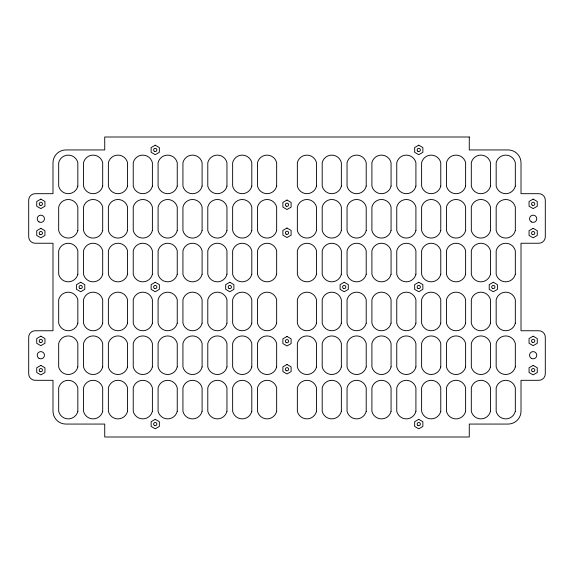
<?xml version="1.0" encoding="UTF-8"?>
<svg xmlns="http://www.w3.org/2000/svg" width="574" height="574" viewBox="0 0 574 574"><rect width="100%" height="100%" fill="white"/><g stroke="black" fill="none" stroke-linecap="round" stroke-linejoin="round"><path stroke-width="0.86" d="M40.84 199.121L36.736 201.488L36.736 206.231L40.84 208.599L44.944 206.231L44.944 201.488L40.84 199.121M155.238 145.193L151.134 147.568L151.134 152.304L155.238 154.679L159.342 152.304L159.342 147.568L155.238 145.193M40.84 228.337L36.736 230.705L36.736 235.448L40.84 237.815L44.944 235.448L44.944 230.705L40.84 228.337M80.683 282.257L76.579 284.632L76.579 289.368L80.683 291.743L84.787 289.368L84.787 284.632L80.683 282.257M40.84 336.185L36.736 338.552L36.736 343.295L40.84 345.663L44.944 343.295L44.944 338.552L40.84 336.185M287 200.032L282.896 202.4L282.896 207.142L287 209.51L291.104 207.142L291.104 202.4L287 200.032M155.238 282.257L151.134 284.632L151.134 289.368L155.238 291.743L159.342 289.368L159.342 284.632L155.238 282.257M418.762 145.193L414.658 147.568L414.658 152.304L418.762 154.679L422.866 152.304L422.866 147.568L418.762 145.193M40.84 365.401L36.736 367.769L36.736 372.512L40.84 374.879L44.944 372.512L44.944 367.769L40.84 365.401M287 228.05L282.896 230.425L282.896 235.161L287 237.536L291.104 235.161L291.104 230.425L287 228.05M229.794 282.257L225.69 284.632L225.69 289.368L229.794 291.743L233.898 289.368L233.898 284.632L229.794 282.257M344.206 282.257L340.102 284.632L340.102 289.368L344.206 291.743L348.31 289.368L348.31 284.632L344.206 282.257M287 336.464L282.896 338.839L282.896 343.575L287 345.95L291.104 343.575L291.104 338.839L287 336.464M533.16 199.121L529.056 201.488L529.056 206.231L533.16 208.599L537.264 206.231L537.264 201.488L533.16 199.121M155.238 419.321L151.134 421.696L151.134 426.432L155.238 428.807L159.342 426.432L159.342 421.696L155.238 419.321M418.762 282.257L414.658 284.632L414.658 289.368L418.762 291.743L422.866 289.368L422.866 284.632L418.762 282.257M287 364.49L282.896 366.858L282.896 371.6L287 373.968L291.104 371.6L291.104 366.858L287 364.49M533.16 228.337L529.056 230.705L529.056 235.448L533.16 237.815L537.264 235.448L537.264 230.705L533.16 228.337M493.317 282.257L489.213 284.632L489.213 289.368L493.317 291.743L497.421 289.368L497.421 284.632L493.317 282.257M533.16 336.185L529.056 338.552L529.056 343.295L533.16 345.663L537.264 343.295L537.264 338.552L533.16 336.185M418.762 419.321L414.658 421.696L414.658 426.432L418.762 428.807L422.866 426.432L422.866 421.696L418.762 419.321M533.16 365.401L529.056 367.769L529.056 372.512L533.16 374.879L537.264 372.512L537.264 367.769L533.16 365.401M469.274 136.999L104.726 136.999L104.726 149.936L65.917 149.936A12.937 12.937 0 0 0 52.987 162.873L52.987 193.689L35.165 193.689A6.465 6.465 0 0 0 28.7 200.161L28.7 236.775A6.465 6.465 0 0 0 35.165 243.247L52.987 243.247L52.987 330.753L35.165 330.753A6.465 6.465 0 0 0 28.7 337.225L28.7 373.839A6.465 6.465 0 0 0 35.165 380.311L52.987 380.311L52.987 411.127A12.937 12.937 0 0 0 65.917 424.064L104.726 424.064L104.726 437.001L469.274 437.001L469.274 424.064L508.083 424.064A12.937 12.937 0 0 0 521.013 411.127L521.013 380.311L538.835 380.311A6.465 6.465 0 0 0 545.3 373.839L545.3 337.225A6.465 6.465 0 0 0 538.835 330.753L521.013 330.753L521.013 243.247L538.835 243.247A6.465 6.465 0 0 0 545.3 236.775L545.3 200.161A6.465 6.465 0 0 0 538.835 193.689L521.013 193.689L521.013 162.873A12.937 12.937 0 0 0 508.083 149.936L469.274 149.936L469.274 136.999M515.323 186.105L515.323 162.7A9.844 9.844 0 0 0 496.166 162.7L496.166 186.105A9.844 9.844 0 0 0 515.323 186.105M515.323 230.483L515.323 207.078A9.844 9.844 0 0 0 496.166 207.078L496.166 230.483A9.844 9.844 0 0 0 515.323 230.483M515.323 274.243L515.323 250.831A9.844 9.844 0 0 0 496.166 250.831L496.166 274.243A9.844 9.844 0 0 0 515.323 274.243M515.323 323.169L515.323 299.757A9.844 9.844 0 0 0 496.166 299.757L496.166 323.169A9.844 9.844 0 0 0 515.323 323.169M515.323 366.922L515.323 343.517A9.844 9.844 0 0 0 496.166 343.517L496.166 366.922A9.844 9.844 0 0 0 515.323 366.922M515.323 411.3L515.323 387.895A9.844 9.844 0 0 0 496.166 387.895L496.166 411.3A9.844 9.844 0 0 0 515.323 411.3M490.476 186.105L490.476 162.7A9.844 9.844 0 0 0 471.311 162.7L471.311 186.105A9.844 9.844 0 0 0 490.476 186.105M490.476 230.483L490.476 207.078A9.844 9.844 0 0 0 471.311 207.078L471.311 230.483A9.844 9.844 0 0 0 490.476 230.483M490.476 274.243L490.476 250.831A9.844 9.844 0 0 0 471.311 250.831L471.311 274.243A9.844 9.844 0 0 0 490.476 274.243M490.476 323.169L490.476 299.757A9.844 9.844 0 0 0 471.311 299.757L471.311 323.169A9.844 9.844 0 0 0 490.476 323.169M490.476 366.922L490.476 343.517A9.844 9.844 0 0 0 471.311 343.517L471.311 366.922A9.844 9.844 0 0 0 490.476 366.922M490.476 411.3L490.476 387.895A9.844 9.844 0 0 0 471.311 387.895L471.311 411.3A9.844 9.844 0 0 0 490.476 411.3M465.622 186.105L465.622 162.7A9.844 9.844 0 0 0 446.457 162.7L446.457 186.105A9.844 9.844 0 0 0 465.622 186.105M465.622 230.483L465.622 207.078A9.844 9.844 0 0 0 446.457 207.078L446.457 230.483A9.844 9.844 0 0 0 465.622 230.483M465.622 274.243L465.622 250.831A9.844 9.844 0 0 0 446.457 250.831L446.457 274.243A9.844 9.844 0 0 0 465.622 274.243M465.622 323.169L465.622 299.757A9.844 9.844 0 0 0 446.457 299.757L446.457 323.169A9.844 9.844 0 0 0 465.622 323.169M465.622 366.922L465.622 343.517A9.844 9.844 0 0 0 446.457 343.517L446.457 366.922A9.844 9.844 0 0 0 465.622 366.922M465.622 411.3L465.622 387.895A9.844 9.844 0 0 0 446.457 387.895L446.457 411.3A9.844 9.844 0 0 0 465.622 411.3M440.767 186.105L440.767 162.7A9.844 9.844 0 0 0 421.61 162.7L421.61 186.105A9.844 9.844 0 0 0 440.767 186.105M440.767 230.483L440.767 207.078A9.844 9.844 0 0 0 421.61 207.078L421.61 230.483A9.844 9.844 0 0 0 440.767 230.483M440.767 274.243L440.767 250.831A9.844 9.844 0 0 0 421.61 250.831L421.61 274.243A9.844 9.844 0 0 0 440.767 274.243M440.767 323.169L440.767 299.757A9.844 9.844 0 0 0 421.61 299.757L421.61 323.169A9.844 9.844 0 0 0 440.767 323.169M440.767 366.922L440.767 343.517A9.844 9.844 0 0 0 421.61 343.517L421.61 366.922A9.844 9.844 0 0 0 440.767 366.922M440.767 411.3L440.767 387.895A9.844 9.844 0 0 0 421.61 387.895L421.61 411.3A9.844 9.844 0 0 0 440.767 411.3M415.913 186.105L415.913 162.7A9.844 9.844 0 0 0 396.756 162.7L396.756 186.105A9.844 9.844 0 0 0 415.913 186.105M415.913 230.483L415.913 207.078A9.844 9.844 0 0 0 396.756 207.078L396.756 230.483A9.844 9.844 0 0 0 415.913 230.483M415.913 274.243L415.913 250.831A9.844 9.844 0 0 0 396.756 250.831L396.756 274.243A9.844 9.844 0 0 0 415.913 274.243M415.913 323.169L415.913 299.757A9.844 9.844 0 0 0 396.756 299.757L396.756 323.169A9.844 9.844 0 0 0 415.913 323.169M415.913 366.922L415.913 343.517A9.844 9.844 0 0 0 396.756 343.517L396.756 366.922A9.844 9.844 0 0 0 415.913 366.922M415.913 411.3L415.913 387.895A9.844 9.844 0 0 0 396.756 387.895L396.756 411.3A9.844 9.844 0 0 0 415.913 411.3M391.066 186.105L391.066 162.7A9.844 9.844 0 0 0 371.902 162.7L371.902 186.105A9.844 9.844 0 0 0 391.066 186.105M391.066 230.483L391.066 207.078A9.844 9.844 0 0 0 371.902 207.078L371.902 230.483A9.844 9.844 0 0 0 391.066 230.483M391.066 274.243L391.066 250.831A9.844 9.844 0 0 0 371.902 250.831L371.902 274.243A9.844 9.844 0 0 0 391.066 274.243M391.066 323.169L391.066 299.757A9.844 9.844 0 0 0 371.902 299.757L371.902 323.169A9.844 9.844 0 0 0 391.066 323.169M391.066 366.922L391.066 343.517A9.844 9.844 0 0 0 371.902 343.517L371.902 366.922A9.844 9.844 0 0 0 391.066 366.922M391.066 411.3L391.066 387.895A9.844 9.844 0 0 0 371.902 387.895L371.902 411.3A9.844 9.844 0 0 0 391.066 411.3M366.212 186.105L366.212 162.7A9.844 9.844 0 0 0 347.048 162.7L347.048 186.105A9.844 9.844 0 0 0 366.212 186.105M366.212 230.483L366.212 207.078A9.844 9.844 0 0 0 347.048 207.078L347.048 230.483A9.844 9.844 0 0 0 366.212 230.483M366.212 274.243L366.212 250.831A9.844 9.844 0 0 0 347.048 250.831L347.048 274.243A9.844 9.844 0 0 0 366.212 274.243M366.212 323.169L366.212 299.757A9.844 9.844 0 0 0 347.048 299.757L347.048 323.169A9.844 9.844 0 0 0 366.212 323.169M366.212 366.922L366.212 343.517A9.844 9.844 0 0 0 347.048 343.517L347.048 366.922A9.844 9.844 0 0 0 366.212 366.922M366.212 411.3L366.212 387.895A9.844 9.844 0 0 0 347.048 387.895L347.048 411.3A9.844 9.844 0 0 0 366.212 411.3M341.358 186.105L341.358 162.7A9.844 9.844 0 0 0 322.201 162.7L322.201 186.105A9.844 9.844 0 0 0 341.358 186.105M341.358 230.483L341.358 207.078A9.844 9.844 0 0 0 322.201 207.078L322.201 230.483A9.844 9.844 0 0 0 341.358 230.483M341.358 274.243L341.358 250.831A9.844 9.844 0 0 0 322.201 250.831L322.201 274.243A9.844 9.844 0 0 0 341.358 274.243M341.358 323.169L341.358 299.757A9.844 9.844 0 0 0 322.201 299.757L322.201 323.169A9.844 9.844 0 0 0 341.358 323.169M341.358 366.922L341.358 343.517A9.844 9.844 0 0 0 322.201 343.517L322.201 366.922A9.844 9.844 0 0 0 341.358 366.922M341.358 411.3L341.358 387.895A9.844 9.844 0 0 0 322.201 387.895L322.201 411.3A9.844 9.844 0 0 0 341.358 411.3M316.504 186.105L316.504 162.7A9.844 9.844 0 0 0 297.346 162.7L297.346 186.105A9.844 9.844 0 0 0 316.504 186.105M316.504 230.483L316.504 207.078A9.844 9.844 0 0 0 297.346 207.078L297.346 230.483A9.844 9.844 0 0 0 316.504 230.483M316.504 274.243L316.504 250.831A9.844 9.844 0 0 0 297.346 250.831L297.346 274.243A9.844 9.844 0 0 0 316.504 274.243M316.504 323.169L316.504 299.757A9.844 9.844 0 0 0 297.346 299.757L297.346 323.169A9.844 9.844 0 0 0 316.504 323.169M316.504 366.922L316.504 343.517A9.844 9.844 0 0 0 297.346 343.517L297.346 366.922A9.844 9.844 0 0 0 316.504 366.922M316.504 411.3L316.504 387.895A9.844 9.844 0 0 0 297.346 387.895L297.346 411.3A9.844 9.844 0 0 0 316.504 411.3M276.654 186.105L276.654 162.7A9.844 9.844 0 0 0 257.496 162.7L257.496 186.105A9.844 9.844 0 0 0 276.654 186.105M276.654 230.483L276.654 207.078A9.844 9.844 0 0 0 257.496 207.078L257.496 230.483A9.844 9.844 0 0 0 276.654 230.483M276.654 274.243L276.654 250.831A9.844 9.844 0 0 0 257.496 250.831L257.496 274.243A9.844 9.844 0 0 0 276.654 274.243M276.654 323.169L276.654 299.757A9.844 9.844 0 0 0 257.496 299.757L257.496 323.169A9.844 9.844 0 0 0 276.654 323.169M276.654 366.922L276.654 343.517A9.844 9.844 0 0 0 257.496 343.517L257.496 366.922A9.844 9.844 0 0 0 276.654 366.922M276.654 411.3L276.654 387.895A9.844 9.844 0 0 0 257.496 387.895L257.496 411.3A9.844 9.844 0 0 0 276.654 411.3M251.799 186.105L251.799 162.7A9.844 9.844 0 0 0 232.642 162.7L232.642 186.105A9.844 9.844 0 0 0 251.799 186.105M251.799 230.483L251.799 207.078A9.844 9.844 0 0 0 232.642 207.078L232.642 230.483A9.844 9.844 0 0 0 251.799 230.483M251.799 274.243L251.799 250.831A9.844 9.844 0 0 0 232.642 250.831L232.642 274.243A9.844 9.844 0 0 0 251.799 274.243M251.799 323.169L251.799 299.757A9.844 9.844 0 0 0 232.642 299.757L232.642 323.169A9.844 9.844 0 0 0 251.799 323.169M251.799 366.922L251.799 343.517A9.844 9.844 0 0 0 232.642 343.517L232.642 366.922A9.844 9.844 0 0 0 251.799 366.922M251.799 411.3L251.799 387.895A9.844 9.844 0 0 0 232.642 387.895L232.642 411.3A9.844 9.844 0 0 0 251.799 411.3M226.952 186.105L226.952 162.7A9.844 9.844 0 0 0 207.788 162.7L207.788 186.105A9.844 9.844 0 0 0 226.952 186.105M226.952 230.483L226.952 207.078A9.844 9.844 0 0 0 207.788 207.078L207.788 230.483A9.844 9.844 0 0 0 226.952 230.483M226.952 274.243L226.952 250.831A9.844 9.844 0 0 0 207.788 250.831L207.788 274.243A9.844 9.844 0 0 0 226.952 274.243M226.952 323.169L226.952 299.757A9.844 9.844 0 0 0 207.788 299.757L207.788 323.169A9.844 9.844 0 0 0 226.952 323.169M226.952 366.922L226.952 343.517A9.844 9.844 0 0 0 207.788 343.517L207.788 366.922A9.844 9.844 0 0 0 226.952 366.922M226.952 411.3L226.952 387.895A9.844 9.844 0 0 0 207.788 387.895L207.788 411.3A9.844 9.844 0 0 0 226.952 411.3M202.098 186.105L202.098 162.7A9.844 9.844 0 0 0 182.934 162.7L182.934 186.105A9.844 9.844 0 0 0 202.098 186.105M202.098 230.483L202.098 207.078A9.844 9.844 0 0 0 182.934 207.078L182.934 230.483A9.844 9.844 0 0 0 202.098 230.483M202.098 274.243L202.098 250.831A9.844 9.844 0 0 0 182.934 250.831L182.934 274.243A9.844 9.844 0 0 0 202.098 274.243M202.098 323.169L202.098 299.757A9.844 9.844 0 0 0 182.934 299.757L182.934 323.169A9.844 9.844 0 0 0 202.098 323.169M202.098 366.922L202.098 343.517A9.844 9.844 0 0 0 182.934 343.517L182.934 366.922A9.844 9.844 0 0 0 202.098 366.922M202.098 411.3L202.098 387.895A9.844 9.844 0 0 0 182.934 387.895L182.934 411.3A9.844 9.844 0 0 0 202.098 411.3M177.244 186.105L177.244 162.7A9.844 9.844 0 0 0 158.087 162.7L158.087 186.105A9.844 9.844 0 0 0 177.244 186.105M177.244 230.483L177.244 207.078A9.844 9.844 0 0 0 158.087 207.078L158.087 230.483A9.844 9.844 0 0 0 177.244 230.483M177.244 274.243L177.244 250.831A9.844 9.844 0 0 0 158.087 250.831L158.087 274.243A9.844 9.844 0 0 0 177.244 274.243M177.244 323.169L177.244 299.757A9.844 9.844 0 0 0 158.087 299.757L158.087 323.169A9.844 9.844 0 0 0 177.244 323.169M177.244 366.922L177.244 343.517A9.844 9.844 0 0 0 158.087 343.517L158.087 366.922A9.844 9.844 0 0 0 177.244 366.922M177.244 411.3L177.244 387.895A9.844 9.844 0 0 0 158.087 387.895L158.087 411.3A9.844 9.844 0 0 0 177.244 411.3M152.39 186.105L152.39 162.7A9.844 9.844 0 0 0 133.233 162.7L133.233 186.105A9.844 9.844 0 0 0 152.39 186.105M152.39 230.483L152.39 207.078A9.844 9.844 0 0 0 133.233 207.078L133.233 230.483A9.844 9.844 0 0 0 152.39 230.483M152.39 274.243L152.39 250.831A9.844 9.844 0 0 0 133.233 250.831L133.233 274.243A9.844 9.844 0 0 0 152.39 274.243M152.39 323.169L152.39 299.757A9.844 9.844 0 0 0 133.233 299.757L133.233 323.169A9.844 9.844 0 0 0 152.39 323.169M152.39 366.922L152.39 343.517A9.844 9.844 0 0 0 133.233 343.517L133.233 366.922A9.844 9.844 0 0 0 152.39 366.922M152.39 411.3L152.39 387.895A9.844 9.844 0 0 0 133.233 387.895L133.233 411.3A9.844 9.844 0 0 0 152.39 411.3M127.543 186.105L127.543 162.7A9.844 9.844 0 0 0 108.378 162.7L108.378 186.105A9.844 9.844 0 0 0 127.543 186.105M127.543 230.483L127.543 207.078A9.844 9.844 0 0 0 108.378 207.078L108.378 230.483A9.844 9.844 0 0 0 127.543 230.483M127.543 274.243L127.543 250.831A9.844 9.844 0 0 0 108.378 250.831L108.378 274.243A9.844 9.844 0 0 0 127.543 274.243M127.543 323.169L127.543 299.757A9.844 9.844 0 0 0 108.378 299.757L108.378 323.169A9.844 9.844 0 0 0 127.543 323.169M127.543 366.922L127.543 343.517A9.844 9.844 0 0 0 108.378 343.517L108.378 366.922A9.844 9.844 0 0 0 127.543 366.922M127.543 411.3L127.543 387.895A9.844 9.844 0 0 0 108.378 387.895L108.378 411.3A9.844 9.844 0 0 0 127.543 411.3M102.689 186.105L102.689 162.7A9.844 9.844 0 0 0 83.524 162.7L83.524 186.105A9.844 9.844 0 0 0 102.689 186.105M102.689 230.483L102.689 207.078A9.844 9.844 0 0 0 83.524 207.078L83.524 230.483A9.844 9.844 0 0 0 102.689 230.483M102.689 274.243L102.689 250.831A9.844 9.844 0 0 0 83.524 250.831L83.524 274.243A9.844 9.844 0 0 0 102.689 274.243M102.689 323.169L102.689 299.757A9.844 9.844 0 0 0 83.524 299.757L83.524 323.169A9.844 9.844 0 0 0 102.689 323.169M102.689 366.922L102.689 343.517A9.844 9.844 0 0 0 83.524 343.517L83.524 366.922A9.844 9.844 0 0 0 102.689 366.922M102.689 411.3L102.689 387.895A9.844 9.844 0 0 0 83.524 387.895L83.524 411.3A9.844 9.844 0 0 0 102.689 411.3M77.834 186.105L77.834 162.7A9.844 9.844 0 0 0 58.677 162.7L58.677 186.105A9.844 9.844 0 0 0 77.834 186.105M77.834 230.483L77.834 207.078A9.844 9.844 0 0 0 58.677 207.078L58.677 230.483A9.844 9.844 0 0 0 77.834 230.483M77.834 274.243L77.834 250.831A9.844 9.844 0 0 0 58.677 250.831L58.677 274.243A9.844 9.844 0 0 0 77.834 274.243M77.834 323.169L77.834 299.757A9.844 9.844 0 0 0 58.677 299.757L58.677 323.169A9.844 9.844 0 0 0 77.834 323.169M77.834 366.922L77.834 343.517A9.844 9.844 0 0 0 58.677 343.517L58.677 366.922A9.844 9.844 0 0 0 77.834 366.922M77.834 411.3L77.834 387.895A9.844 9.844 0 0 0 58.677 387.895L58.677 411.3A9.844 9.844 0 0 0 77.834 411.3M228.99 288.399A1.614 1.614 0 0 0 231.415 287A1.614 1.614 0 0 0 228.99 285.601A1.614 1.614 0 0 0 228.99 288.399M154.428 288.399A1.614 1.614 0 0 0 156.853 287A1.614 1.614 0 0 0 154.428 285.601A1.614 1.614 0 0 0 154.428 288.399M79.872 288.399A1.614 1.614 0 0 0 82.297 287A1.614 1.614 0 0 0 79.872 285.601A1.614 1.614 0 0 0 79.872 288.399M492.413 288.342A1.614 1.614 0 0 0 494.931 287.115A1.614 1.614 0 0 0 492.614 285.543A1.614 1.614 0 0 0 492.413 288.342M417.951 288.399A1.614 1.614 0 0 0 420.376 287A1.614 1.614 0 0 0 417.951 285.601A1.614 1.614 0 0 0 417.951 288.399M343.396 288.399A1.614 1.614 0 0 0 345.821 287A1.614 1.614 0 0 0 343.396 285.601A1.614 1.614 0 0 0 343.396 288.399M154.428 151.335A1.614 1.614 0 0 0 156.853 149.936A1.614 1.614 0 0 0 154.428 148.537A1.614 1.614 0 0 0 154.428 151.335M417.858 151.278A1.614 1.614 0 0 0 420.376 150.051A1.614 1.614 0 0 0 418.051 148.479A1.614 1.614 0 0 0 417.858 151.278M417.951 425.463A1.614 1.614 0 0 0 420.376 424.064A1.614 1.614 0 0 0 417.951 422.665A1.614 1.614 0 0 0 417.951 425.463M154.428 425.463A1.614 1.614 0 0 0 156.853 424.064A1.614 1.614 0 0 0 154.428 422.665A1.614 1.614 0 0 0 154.428 425.463M286.189 206.166A1.614 1.614 0 0 0 288.614 204.767A1.614 1.614 0 0 0 286.189 203.368A1.614 1.614 0 0 0 286.189 206.166M286.096 234.135A1.614 1.614 0 0 0 288.614 232.908A1.614 1.614 0 0 0 286.297 231.336A1.614 1.614 0 0 0 286.096 234.135M39.958 205.212A1.614 1.614 0 0 0 42.454 203.949A1.614 1.614 0 0 0 40.108 202.421A1.614 1.614 0 0 0 39.958 205.212M39.936 234.414A1.614 1.614 0 0 0 42.454 233.195A1.614 1.614 0 0 0 40.137 231.623A1.614 1.614 0 0 0 39.936 234.414M532.349 234.479A1.614 1.614 0 0 0 534.774 233.08A1.614 1.614 0 0 0 532.349 231.674A1.614 1.614 0 0 0 532.349 234.479M532.328 205.248A1.614 1.614 0 0 0 534.774 203.892A1.614 1.614 0 0 0 532.378 202.443A1.614 1.614 0 0 0 532.328 205.248M532.277 371.493A1.614 1.614 0 0 0 534.774 370.23A1.614 1.614 0 0 0 532.428 368.702A1.614 1.614 0 0 0 532.277 371.493M532.249 342.262A1.614 1.614 0 0 0 534.767 341.042A1.614 1.614 0 0 0 532.45 339.471A1.614 1.614 0 0 0 532.249 342.262M40.036 342.326A1.614 1.614 0 0 0 42.462 340.92A1.614 1.614 0 0 0 40.036 339.521A1.614 1.614 0 0 0 40.036 342.326M40.008 371.529A1.614 1.614 0 0 0 42.462 370.173A1.614 1.614 0 0 0 40.058 368.723A1.614 1.614 0 0 0 40.008 371.529M286.189 342.606A1.614 1.614 0 0 0 288.614 341.207A1.614 1.614 0 0 0 286.189 339.808A1.614 1.614 0 0 0 286.189 342.606M286.189 370.632A1.614 1.614 0 0 0 288.614 369.233A1.614 1.614 0 0 0 286.189 367.834A1.614 1.614 0 0 0 286.189 370.632M39.032 221.916A3.623 3.623 0 0 0 44.463 218.78A3.623 3.623 0 0 0 39.032 215.645A3.623 3.623 0 0 0 39.032 221.916M531.345 221.916A3.623 3.623 0 0 0 536.776 218.78A3.623 3.623 0 0 0 531.345 215.645A3.623 3.623 0 0 0 531.345 221.916M531.345 358.355A3.623 3.623 0 0 0 536.776 355.22A3.623 3.623 0 0 0 531.345 352.084A3.623 3.623 0 0 0 531.345 358.355M39.032 358.355A3.623 3.623 0 0 0 44.463 355.22A3.623 3.623 0 0 0 39.032 352.084A3.623 3.623 0 0 0 39.032 358.355"/></g></svg>
